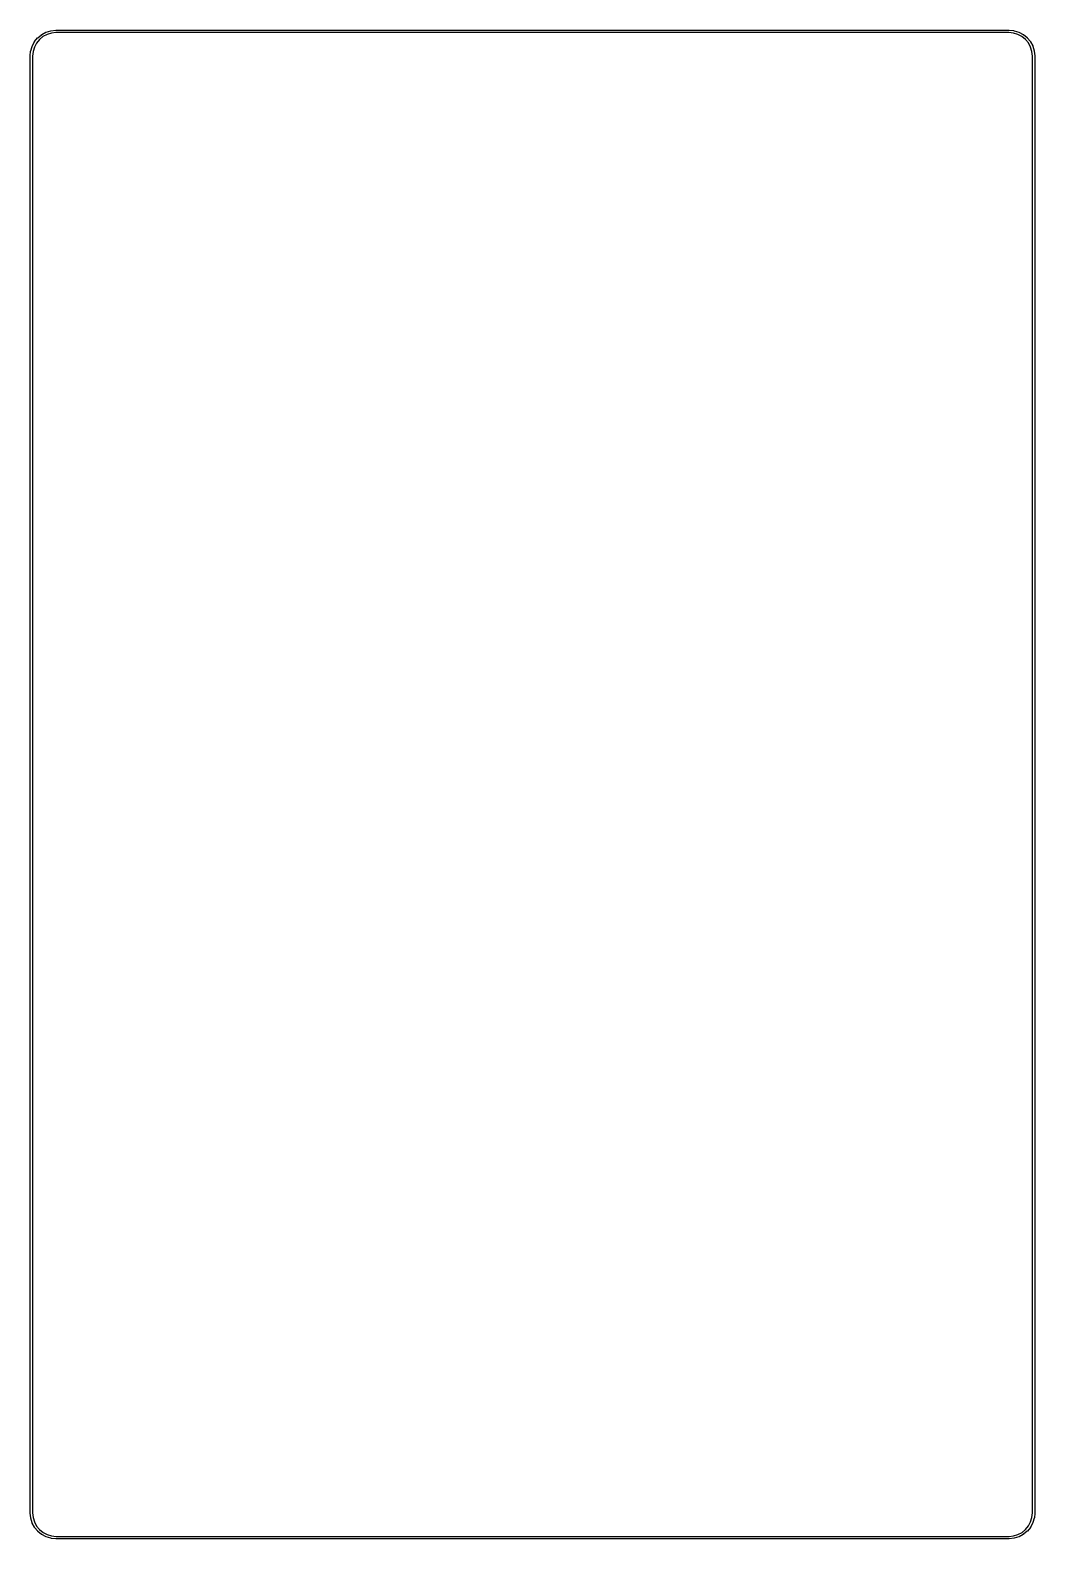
# Model space of a CAD drawing. Extents: x 3.72 to 6.92, y -5.71 to -0.91.
import ezdxf

# ---------------------------------------------------------------- set-up
doc = ezdxf.new("R2010")
doc.units = 0
doc.header["$MEASUREMENT"] = 0
doc.layers.add('BLACK', color=7, linetype='CONTINUOUS')

msp = doc.modelspace()

# ---------------------------------------------------------------- linework, layer by layer
at = {"layer": 'BLACK', "linetype": 'CONTINUOUS'}
for p, q in [((3.75331, -0.91925), (3.76683, -0.911941)), ((3.76683, -0.911941), (3.76688, -0.911916)), ((3.76688, -0.911916), (3.76721, -0.911782)), ((3.76721, -0.911782), (3.76754, -0.911644)), ((3.76754, -0.911644), (3.78222, -0.907099)), ((3.78222, -0.907099), (3.78227, -0.907083)), ((3.78227, -0.907083), (3.78262, -0.907016)), ((3.78262, -0.907016), (3.78297, -0.906945)), ((3.78297, -0.906945), (3.79825, -0.905338)), ((3.79888, -0.91319), (3.78418, -0.914735)), ((3.79825, -0.905338), (3.79831, -0.905333)), ((3.79831, -0.905333), (3.79848, -0.905334)), ((3.79848, -0.905334), (3.79865, -0.905317)), ((3.79865, -0.905317), (3.79901, -0.905316)), ((3.79922, -0.913189), (3.79888, -0.91319)), ((3.79901, -0.905316), (3.79902, -0.905315)), ((3.79902, -0.905315), (6.83681, -0.905315)), ((6.83642, -0.913189), (3.79922, -0.913189)), ((6.85114, -0.914632), (6.83642, -0.913189)), ((6.83681, -0.905315), (6.837, -0.905334)), ((6.837, -0.905334), (6.837, -0.905334)), ((6.837, -0.905334), (6.85229, -0.906833)), ((6.85229, -0.906833), (6.85229, -0.906833)), ((6.85229, -0.906833), (6.85235, -0.906839)), ((6.85235, -0.906839), (6.8527, -0.906913)), ((6.8527, -0.906913), (6.85305, -0.906983)), ((6.85305, -0.906983), (6.86776, -0.911424)), ((6.86776, -0.911424), (6.86776, -0.911424)), ((6.86776, -0.911424), (6.86781, -0.911441)), ((6.86781, -0.911441), (6.86814, -0.911581)), ((6.86814, -0.911581), (6.86847, -0.911717)), ((6.86847, -0.911717), (6.88204, -0.918932)), ((3.7182, -0.97156), (3.72264, -0.956849)), ((3.72264, -0.956849), (3.72266, -0.956796)), ((3.72266, -0.956796), (3.7228, -0.956469)), ((3.7228, -0.956469), (3.72294, -0.956138)), ((3.72294, -0.956138), (3.73015, -0.94257)), ((3.73007, -0.959494), (3.72585, -0.973466)), ((3.73692, -0.946607), (3.73007, -0.959494)), ((3.73015, -0.942569), (3.73018, -0.942521)), ((3.73015, -0.94257), (3.73015, -0.942569)), ((3.73015, -0.94257), (3.73015, -0.94257)), ((3.73018, -0.942521), (3.73038, -0.942227)), ((3.73038, -0.942227), (3.73058, -0.94193)), ((3.73058, -0.94193), (3.74029, -0.930021)), ((3.74615, -0.935297), (3.73692, -0.946607)), ((3.74029, -0.930021), (3.74032, -0.929979)), ((3.74032, -0.929979), (3.74058, -0.929729)), ((3.74058, -0.929729), (3.74083, -0.929476)), ((3.74083, -0.929476), (3.75267, -0.91968)), ((3.75739, -0.925993), (3.74615, -0.935297)), ((3.75267, -0.91968), (3.75271, -0.919645)), ((3.75271, -0.919645), (3.75301, -0.91945)), ((3.75301, -0.91945), (3.75331, -0.91925)), ((3.77023, -0.919051), (3.75739, -0.925993)), ((3.78418, -0.914735), (3.77023, -0.919051)), ((6.86511, -0.918851), (6.85114, -0.914632)), ((6.878, -0.925703), (6.86511, -0.918851)), ((6.88931, -0.934927), (6.878, -0.925703)), ((6.88204, -0.918932), (6.88204, -0.918932)), ((6.88204, -0.918932), (6.88204, -0.918932)), ((6.88204, -0.918932), (6.88209, -0.918958)), ((6.88209, -0.918958), (6.88238, -0.919159)), ((6.88238, -0.919159), (6.88268, -0.919357)), ((6.88268, -0.919357), (6.89459, -0.929069)), ((6.89862, -0.946173), (6.88931, -0.934927)), ((6.89459, -0.929069), (6.89463, -0.929104)), ((6.89463, -0.929104), (6.89488, -0.929359)), ((6.89488, -0.929359), (6.89513, -0.929611)), ((6.89513, -0.929611), (6.90493, -0.941452)), ((6.90556, -0.959012), (6.89862, -0.946173)), ((6.90493, -0.941452), (6.90496, -0.941494)), ((6.90496, -0.941494), (6.90516, -0.941792)), ((6.90516, -0.941792), (6.90536, -0.942089)), ((6.90536, -0.942089), (6.91267, -0.955607)), ((6.90987, -0.972955), (6.90556, -0.959012)), ((6.91267, -0.955607), (6.91269, -0.955655)), ((6.91269, -0.955655), (6.91283, -0.955986)), ((6.91283, -0.955986), (6.91296, -0.956315)), ((6.91296, -0.956315), (6.91751, -0.970995)), ((3.71654, -0.987799), (3.71655, -0.987609)), ((3.71654, -1.0128), (3.71654, -0.987799)), ((3.71655, -0.987608), (3.71805, -0.972314)), ((3.71655, -0.987609), (3.71655, -0.987608)), ((3.71805, -0.972314), (3.71806, -0.972259)), ((3.71806, -0.972259), (3.71813, -0.97191)), ((3.71813, -0.97191), (3.7182, -0.97156)), ((3.72585, -0.973466), (3.72441, -0.988185)), ((3.72441, -0.988185), (3.72441, -5.62992)), ((6.91142, -0.987656), (6.90987, -0.972955)), ((6.91142, -0.987995), (6.91142, -0.987656)), ((6.91142, -1.0128), (6.91142, -0.987995)), ((6.91751, -0.970995), (6.91752, -0.971048)), ((6.91752, -0.971048), (6.91759, -0.971399)), ((6.91759, -0.971399), (6.91766, -0.971748)), ((6.91766, -0.971748), (6.91927, -0.987031)), ((6.91927, -0.987031), (6.91928, -0.987086)), ((6.91928, -0.987086), (6.91927, -0.987257)), ((6.91927, -0.987257), (6.91929, -0.987429)), ((6.91929, -0.987429), (6.91929, -0.987792)), ((6.91929, -0.987792), (6.91929, -0.987799)), ((6.91929, -0.987799), (6.91929, -5.63011)), ((3.71654, -1.07264), (3.71654, -1.0128)), ((6.91142, -1.07264), (6.91142, -1.0128)), ((6.91142, -1.0128), (6.91142, -1.0128)), ((3.71654, -5.63011), (3.71654, -1.07264)), ((3.71654, -1.07264), (3.71654, -1.07264)), ((6.91142, -5.62973), (6.91142, -1.07264)), ((3.71654, -5.63012), (3.71654, -5.63011)), ((3.71654, -5.63048), (3.71654, -5.63012)), ((3.71655, -5.63066), (3.71654, -5.63048)), ((3.71655, -5.63083), (3.71655, -5.63066)), ((3.71656, -5.63088), (3.71655, -5.63083)), ((3.71817, -5.64617), (3.71656, -5.63088)), ((3.71824, -5.64651), (3.71817, -5.64617)), ((3.7183, -5.64687), (3.71824, -5.64651)), ((3.71832, -5.64692), (3.7183, -5.64687)), ((3.72286, -5.6616), (3.71832, -5.64692)), ((3.723, -5.66193), (3.72286, -5.6616)), ((3.72314, -5.66226), (3.723, -5.66193)), ((3.72316, -5.66231), (3.72314, -5.66226)), ((3.73047, -5.67582), (3.72316, -5.66231)), ((3.72316, -5.66231), (3.72316, -5.66231)), ((3.72316, -5.66231), (3.72316, -5.66231)), ((3.72441, -5.62992), (3.72441, -5.63026)), ((3.72441, -5.63026), (3.72596, -5.64496)), ((3.72596, -5.64496), (3.73027, -5.6589)), ((3.73027, -5.6589), (3.73721, -5.67174)), ((3.73721, -5.67174), (3.74652, -5.68299)), ((6.88968, -5.68262), (6.89891, -5.67131)), ((6.89891, -5.67131), (6.90576, -5.65842)), ((6.91289, -5.66178), (6.90568, -5.67534)), ((6.90576, -5.65842), (6.90998, -5.64445)), ((6.90998, -5.64445), (6.91142, -5.62973)), ((6.91303, -5.66145), (6.91289, -5.66178)), ((6.91317, -5.66112), (6.91303, -5.66145)), ((6.91318, -5.66106), (6.91317, -5.66112)), ((6.91763, -5.64635), (6.91318, -5.66106)), ((6.9177, -5.646), (6.91763, -5.64635)), ((6.91777, -5.64565), (6.9177, -5.646)), ((6.91927, -5.63031), (6.91777, -5.6456)), ((6.91777, -5.6456), (6.91777, -5.64565)), ((6.91929, -5.63011), (6.91927, -5.6303)), ((6.91927, -5.6303), (6.91927, -5.63031)), ((3.73067, -5.67612), (3.73047, -5.67582)), ((3.73087, -5.67642), (3.73067, -5.67612)), ((3.7309, -5.67646), (3.73087, -5.67642)), ((3.7407, -5.6883), (3.7309, -5.67646)), ((3.74095, -5.68855), (3.7407, -5.6883)), ((3.7412, -5.68881), (3.74095, -5.68855)), ((3.74124, -5.68884), (3.7412, -5.68881)), ((3.75315, -5.69856), (3.74124, -5.68884)), ((3.74124, -5.68884), (3.74124, -5.68884)), ((3.74124, -5.68884), (3.74124, -5.68884)), ((3.74652, -5.68299), (3.75783, -5.69221)), ((3.75345, -5.69875), (3.75315, -5.69856)), ((3.75374, -5.69896), (3.75345, -5.69875)), ((3.75379, -5.69898), (3.75374, -5.69896)), ((3.76736, -5.7062), (3.75379, -5.69898)), ((3.75379, -5.69898), (3.75379, -5.69898)), ((3.75379, -5.69898), (3.75379, -5.69898)), ((3.75783, -5.69221), (3.77071, -5.69906)), ((3.76769, -5.70633), (3.76736, -5.7062)), ((3.76802, -5.70647), (3.76769, -5.70633)), ((3.76807, -5.70649), (3.76802, -5.70647)), ((3.78278, -5.71093), (3.76807, -5.70649)), ((3.76807, -5.70649), (3.76807, -5.70649)), ((3.77071, -5.69906), (3.78469, -5.70328)), ((3.78313, -5.711), (3.78278, -5.71093)), ((3.78348, -5.71107), (3.78313, -5.711)), ((3.78353, -5.71108), (3.78348, -5.71107)), ((3.79883, -5.71258), (3.78353, -5.71108)), ((3.78353, -5.71108), (3.78353, -5.71108)), ((3.78469, -5.70328), (3.79941, -5.70472)), ((3.79902, -5.7126), (3.79883, -5.71258)), ((3.79883, -5.71258), (3.79883, -5.71258)), ((6.83681, -5.7126), (3.79902, -5.7126)), ((3.79941, -5.70472), (6.83661, -5.70472)), ((6.83661, -5.70472), (6.83695, -5.70472)), ((6.83682, -5.7126), (6.83681, -5.7126)), ((6.83718, -5.7126), (6.83682, -5.7126)), ((6.83695, -5.70472), (6.85165, -5.70318)), ((6.83735, -5.71258), (6.83718, -5.7126)), ((6.83752, -5.71258), (6.83735, -5.71258)), ((6.83758, -5.71257), (6.83752, -5.71258)), ((6.85286, -5.71097), (6.83758, -5.71257)), ((6.85165, -5.70318), (6.8656, -5.69886)), ((6.85321, -5.7109), (6.85286, -5.71097)), ((6.85356, -5.71083), (6.85321, -5.7109)), ((6.85361, -5.71081), (6.85356, -5.71083)), ((6.86829, -5.70627), (6.85361, -5.71081)), ((6.8656, -5.69886), (6.87844, -5.69192)), ((6.86862, -5.70613), (6.86829, -5.70627)), ((6.86895, -5.706), (6.86862, -5.70613)), ((6.869, -5.70597), (6.86895, -5.706)), ((6.88252, -5.69866), (6.869, -5.70597)), ((6.869, -5.70597), (6.869, -5.70597)), ((6.869, -5.70597), (6.869, -5.70597)), ((6.87844, -5.69192), (6.88968, -5.68262)), ((6.88282, -5.69846), (6.88252, -5.69866)), ((6.88311, -5.69827), (6.88282, -5.69846)), ((6.88316, -5.69823), (6.88311, -5.69827)), ((6.895, -5.68844), (6.88316, -5.69823)), ((6.88316, -5.69823), (6.88316, -5.69823)), ((6.88316, -5.69823), (6.88316, -5.69823)), ((6.89525, -5.68818), (6.895, -5.68844)), ((6.8955, -5.68793), (6.89525, -5.68818)), ((6.89554, -5.68789), (6.8955, -5.68793)), ((6.90525, -5.67598), (6.89554, -5.68789)), ((6.89554, -5.68789), (6.89554, -5.68789)), ((6.89554, -5.68789), (6.89554, -5.68789)), ((6.90545, -5.67569), (6.90525, -5.67598)), ((6.90565, -5.67539), (6.90545, -5.67569)), ((6.90568, -5.67534), (6.90565, -5.67539)), ((6.90568, -5.67534), (6.90568, -5.67534)), ((6.90568, -5.67534), (6.90568, -5.67534))]:
    msp.add_line(p, q, dxfattribs=at)

doc.saveas('drawing.dxf')
